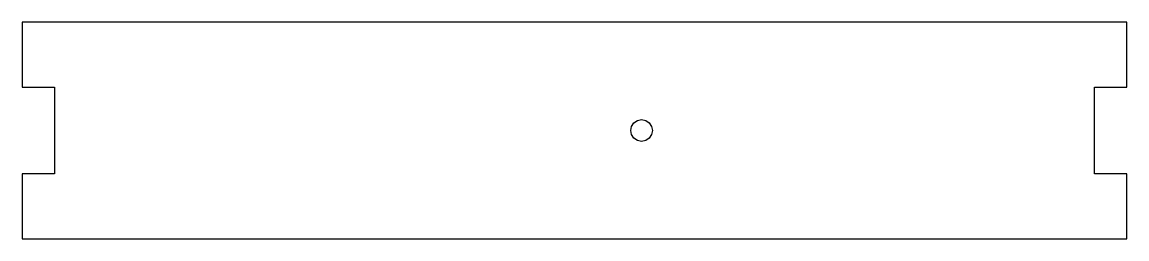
# Model space of a CAD drawing. Extents: x 0 to 102, y 0 to 20.
import ezdxf

# ---------------------------------------------------------------- set-up
doc = ezdxf.new("R2010")
doc.units = 0
doc.layers.add('Layer_1', color=7, linetype='CONTINUOUS')

msp = doc.modelspace()

# ---------------------------------------------------------------- linework, layer by layer
at = {"layer": 'Layer_1', "color": 7}
for points in [[(0.100252, 20.099744), (0.100252, 14.100112), (3.100068, 14.100112), (3.100068, 6.100085), (0.100252, 6.100085), (0.100252, 0.099936), (102.100201, 0.099936), (102.100201, 6.100085), (99.09987, 6.100085), (99.09987, 14.100112), (102.100201, 14.100112), (102.100201, 20.099744), (99.09987, 20.099744), (3.100068, 20.099744), (0.100252, 20.099744), (0.100252, 20.099744)], [(57.299799, 11.099766), (57.682722, 11.023805), (58.00725, 10.807296), (58.223771, 10.482758), (58.299738, 10.099827), (58.223771, 9.717425), (58.00725, 9.392913), (57.682722, 9.175876), (57.299799, 9.099914), (56.917394, 9.175876), (56.592867, 9.392913), (56.37634, 9.717425), (56.299862, 10.099827), (56.37634, 10.482758), (56.592867, 10.807296), (56.917394, 11.023805), (57.299799, 11.099766)]]:
    msp.add_lwpolyline(points, close=True, dxfattribs=at)

doc.saveas('drawing.dxf')
